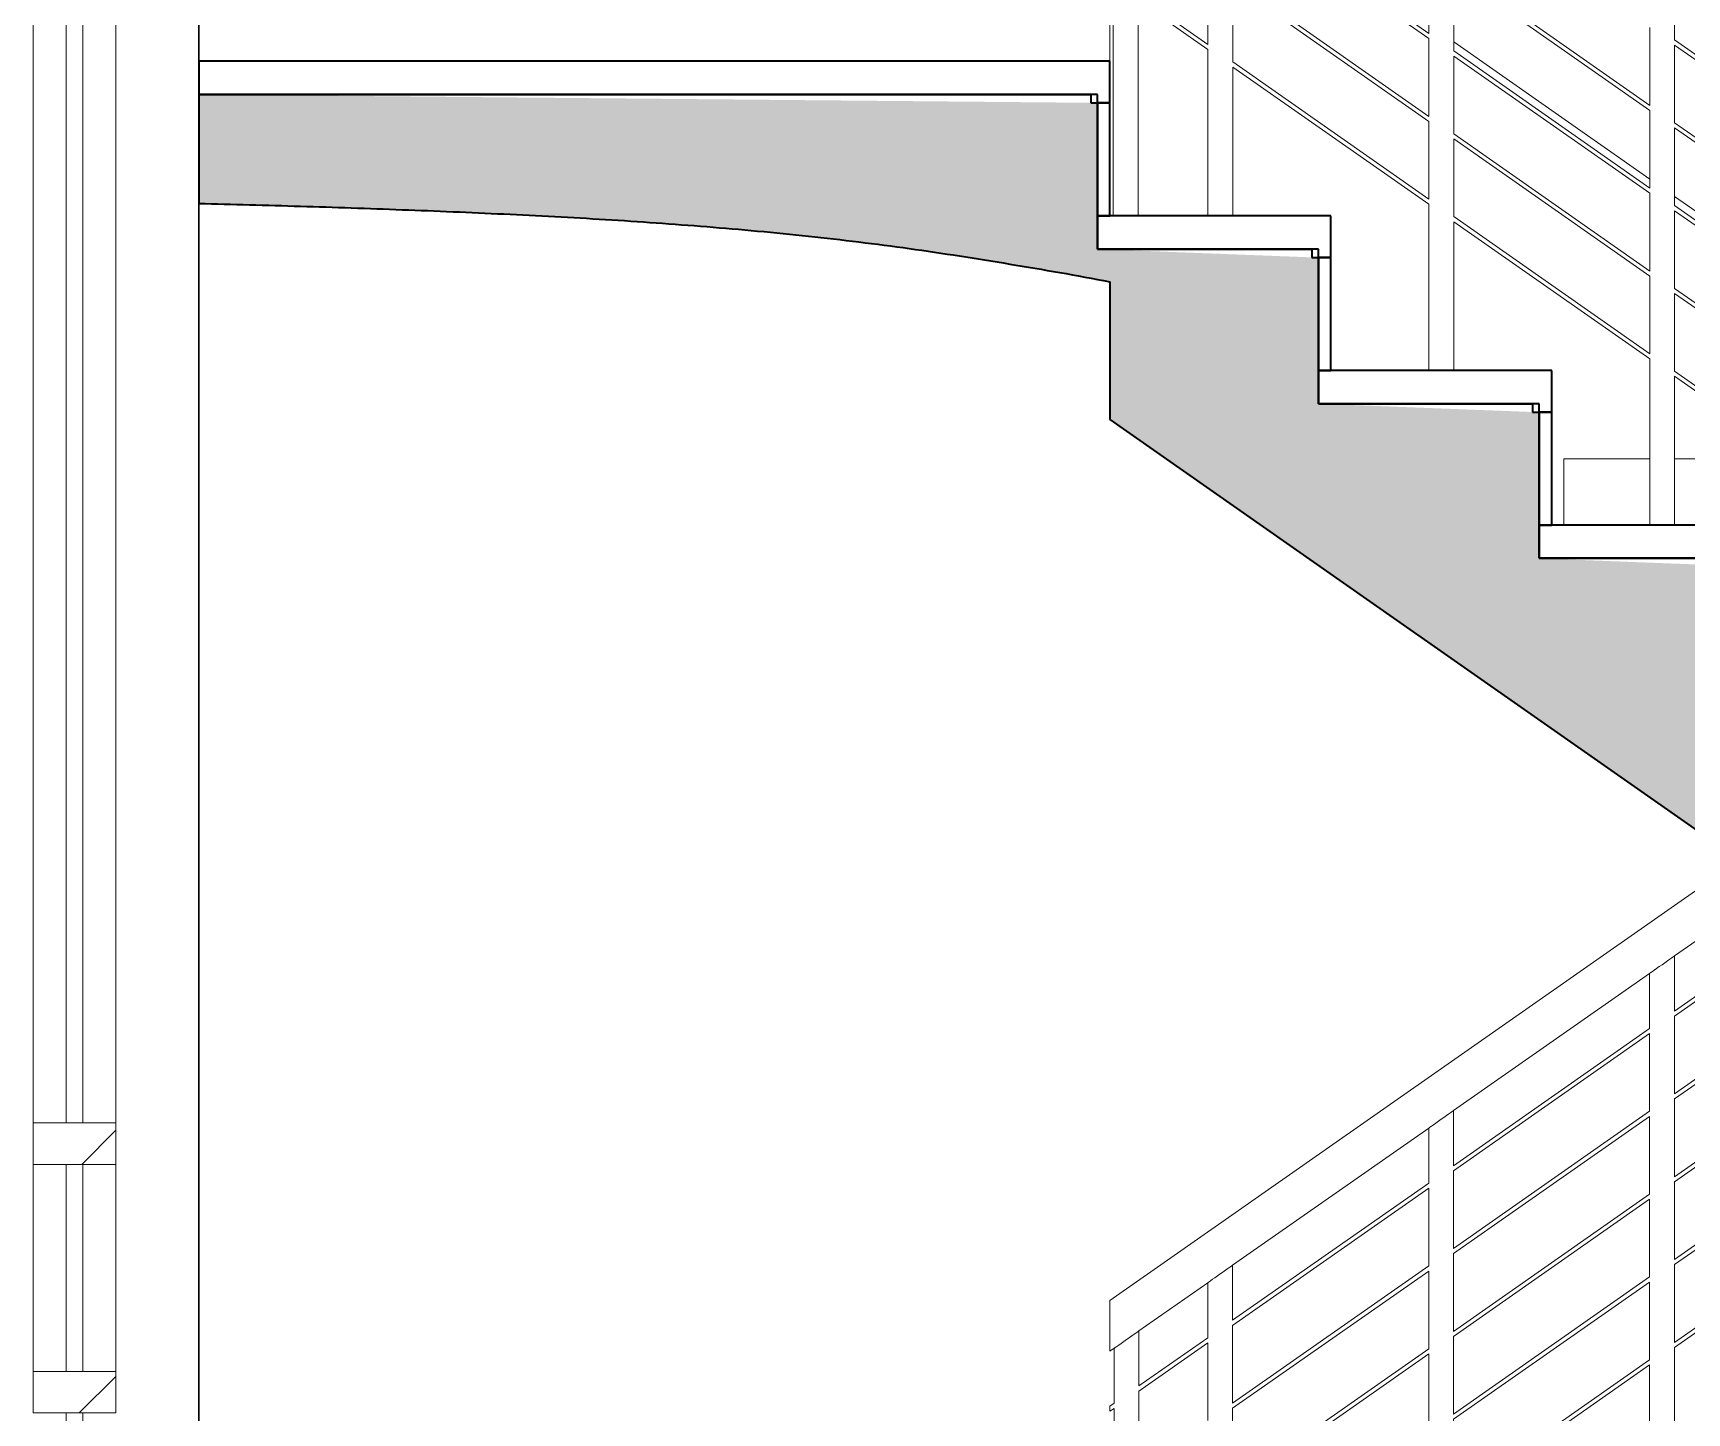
# Model space of a CAD drawing. Header units: metres. Extents: x 42 to 294, y -52 to 32.
# Drawn here: x 231.833 to 233.829, y 5.409 to 7.075 of the extents above; entities that cross this region are included whole.
import ezdxf

# ---------------------------------------------------------------- set-up
doc = ezdxf.new("R2010")
doc.units = ezdxf.units.M
doc.header["$LTSCALE"] = 0.15
for name, color, linetype, lineweight in [('A-FLORHRM', 1, 'Continuous', 9), ('A-FLORSTM', 2, 'Continuous', 9), ('A-WALL', 2, 'Continuous', 30), ('A-WALLCWM', 6, 'Continuous', 9)]:
    doc.layers.add(name, color=color, linetype=linetype, lineweight=lineweight)
doc.layers.add('MUROS', color=11, linetype='Continuous')

# ---------------------------------------------------------------- blocks, each defined once
blk = doc.blocks.new('Escalera - Escaleras-80-Sección  1')
at = {"layer": 'A-FLORSTM'}
for p, q in [((-0.6807, 7.6036), (-0.6807, 7.5067)), ((-0.0289, 7.3646), (-0.2656, 7.5303)), ((0.1872, 7.2133), (0.0011, 7.3436)), ((-0.0289, 7.0267), (-0.1325, 7.0267)), ((-0.1325, 7.0267), (-0.1325, 6.9467)), ((0.1342, 7.0267), (0.0011, 7.0267))]:
    blk.add_line(p, q, dxfattribs=at)
at = {"layer": 'A-FLORSTM', "lineweight": 35}
for p, q in [((-0.6807, 7.5067), (-1.7807, 7.5067)), ((-1.7807, 7.5067), (-1.7807, 7.4667)), ((-0.6807, 7.4567), (-0.6807, 7.5067)), ((-1.7807, 7.4667), (-0.7037, 7.4667)), ((-0.6957, 7.4667), (-1.7807, 7.4667)), ((-1.7807, 7.4667), (-1.7807, 7.3351)), ((-0.7037, 7.4667), (-0.7037, 7.4567)), ((-0.7037, 7.4567), (-0.6807, 7.4567)), ((-0.6957, 7.28), (-0.6957, 7.4667)), ((-0.6807, 7.4567), (-0.6957, 7.4567)), ((-0.6957, 7.4567), (-0.6957, 7.32)), ((-0.6807, 7.32), (-0.6807, 7.4567)), ((-0.414, 7.32), (-0.6957, 7.32)), ((-0.6957, 7.32), (-0.6957, 7.28)), ((-0.6957, 7.32), (-0.6807, 7.32)), ((-0.414, 7.27), (-0.414, 7.32)), ((-0.6957, 7.28), (-0.437, 7.28)), ((-0.429, 7.28), (-0.6957, 7.28)), ((-0.437, 7.28), (-0.437, 7.27)), ((-0.437, 7.27), (-0.414, 7.27)), ((-0.429, 7.0933), (-0.429, 7.28)), ((-0.414, 7.27), (-0.429, 7.27)), ((-0.429, 7.27), (-0.429, 7.1333)), ((-0.414, 7.1333), (-0.414, 7.27)), ((-0.6807, 7.2406), (-0.6807, 7.0742)), ((-0.1473, 7.1333), (-0.429, 7.1333)), ((-0.429, 7.1333), (-0.429, 7.0933)), ((-0.429, 7.1333), (-0.414, 7.1333)), ((-0.1473, 7.0833), (-0.1473, 7.1333)), ((-0.429, 7.0933), (-0.1703, 7.0933)), ((-0.1623, 7.0933), (-0.429, 7.0933)), ((-0.1703, 7.0933), (-0.1703, 7.0833)), ((-0.1623, 6.9067), (-0.1623, 7.0933)), ((-0.6807, 7.0742), (0.5682, 6.2)), ((-0.1703, 7.0833), (-0.1473, 7.0833)), ((-0.1473, 7.0833), (-0.1623, 7.0833)), ((-0.1623, 7.0833), (-0.1623, 6.9467)), ((-0.1473, 6.9467), (-0.1473, 7.0833)), ((0.1194, 6.9467), (-0.1623, 6.9467)), ((-0.1623, 6.9467), (-0.1623, 6.9067)), ((-0.1623, 6.9467), (-0.1473, 6.9467)), ((-0.1623, 6.9067), (0.0964, 6.9067)), ((0.1044, 6.9067), (-0.1623, 6.9067))]:
    blk.add_line(p, q, dxfattribs=at)
at = {"layer": 'A-FLORSTM', "lineweight": 35, "start_tangent": (0.999709, -0.024128), "end_tangent": (0.98273, -0.185045)}
blk.add_spline([(-1.7807, 7.3351), (-1.6578, 7.3318), (-1.5351, 7.3276), (-1.4123, 7.3224), (-1.2896, 7.3158), (-1.1672, 7.3071), (-1.1059, 7.3018), (-1.0447, 7.2957), (-0.9837, 7.2887), (-0.9228, 7.2807), (-0.8016, 7.262), (-0.7411, 7.2517), (-0.6807, 7.2406)], degree=3, dxfattribs=at)
blk = doc.blocks.new('Barandilla - 30 mm-24-Sección  1')
at = {"layer": 'A-FLORHRM'}
for p, q in [((-0.0289, 10.6535), (-0.0289, 10.7199)), ((0.0011, 10.6989), (0.0011, 10.6325)), ((-0.0289, 10.5535), (-0.0289, 10.6474)), ((0.0011, 10.6264), (0.0011, 10.5325)), ((-0.0289, 10.4535), (-0.0289, 10.5474)), ((0.0011, 10.5264), (0.0011, 10.4325)), ((-0.0289, 10.3535), (-0.0289, 10.4474)), ((0.0011, 10.4264), (0.0011, 10.3325)), ((-0.0289, 10.2535), (-0.0289, 10.3474)), ((0.0011, 10.3264), (0.0011, 10.2325)), ((-0.0289, 10.1535), (-0.0289, 10.2474)), ((0.0011, 10.2264), (0.0011, 10.1325)), ((-0.0289, 10.0535), (-0.0289, 10.1474)), ((0.0011, 10.1264), (0.0011, 10.0325)), ((-0.0289, 9.9535), (-0.0289, 10.0474)), ((0.0011, 10.0264), (0.0011, 9.9325)), ((-0.0289, 9.7467), (-0.0289, 9.9474)), ((0.0011, 9.9264), (0.0011, 9.7467))]:
    blk.add_line(p, q, dxfattribs=at)
blk = doc.blocks.new('Barandilla - 30 mm-25-Sección  1')
at = {"layer": 'A-FLORHRM'}
for p, q in [((-0.2956, 10.8402), (-0.2956, 10.9066)), ((-0.2656, 10.8856), (-0.2656, 10.8192)), ((-0.2956, 10.7402), (-0.2956, 10.8341)), ((-0.2656, 10.8131), (-0.2656, 10.7192)), ((-0.2956, 10.6402), (-0.2956, 10.7341)), ((-0.2656, 10.7131), (-0.2656, 10.6192)), ((-0.2956, 10.5402), (-0.2956, 10.6341)), ((-0.2656, 10.6131), (-0.2656, 10.5192)), ((-0.2956, 10.4402), (-0.2956, 10.5341)), ((-0.2656, 10.5131), (-0.2656, 10.4192)), ((-0.2956, 10.3402), (-0.2956, 10.4341)), ((-0.2656, 10.4131), (-0.2656, 10.3192)), ((-0.2956, 10.2402), (-0.2956, 10.3341)), ((-0.2656, 10.3131), (-0.2656, 10.2192)), ((-0.2956, 10.1402), (-0.2956, 10.2341)), ((-0.2656, 10.2131), (-0.2656, 10.1192)), ((-0.2956, 9.9333), (-0.2956, 10.1341)), ((-0.2656, 10.1131), (-0.2656, 9.9333))]:
    blk.add_line(p, q, dxfattribs=at)
blk = doc.blocks.new('Barandilla - 30 mm-26-Sección  1')
at = {"layer": 'A-FLORHRM'}
for p, q in [((-0.5623, 11.0269), (-0.5623, 11.0933)), ((-0.5323, 11.0723), (-0.5323, 11.0059)), ((-0.5623, 10.9269), (-0.5623, 11.0208)), ((-0.5323, 10.9998), (-0.5323, 10.9059)), ((-0.5623, 10.8269), (-0.5623, 10.9208)), ((-0.5323, 10.8998), (-0.5323, 10.8059)), ((-0.5623, 10.7269), (-0.5623, 10.8208)), ((-0.5323, 10.7998), (-0.5323, 10.7059)), ((-0.5623, 10.6269), (-0.5623, 10.7208)), ((-0.5323, 10.6998), (-0.5323, 10.6059)), ((-0.5623, 10.5269), (-0.5623, 10.6208)), ((-0.5323, 10.5998), (-0.5323, 10.5059)), ((-0.5623, 10.4269), (-0.5623, 10.5208)), ((-0.5323, 10.4998), (-0.5323, 10.4059)), ((-0.5623, 10.3269), (-0.5623, 10.4208)), ((-0.5323, 10.3998), (-0.5323, 10.3059)), ((-0.5623, 10.12), (-0.5623, 10.3208)), ((-0.5323, 10.2998), (-0.5323, 10.12))]:
    blk.add_line(p, q, dxfattribs=at)
blk.add_lwpolyline([(-0.5623, 11.0933), (-0.5623, 11.0933), (-0.5622, 11.0933)], dxfattribs=at)
blk = doc.blocks.new('Barandilla - 30 mm-0-Sección  1')
at = {"layer": 'A-FLORHRM'}
for p, q in [((-0.6466, 11.2227), (-0.6599, 11.2227)), ((-0.6466, 11.2134), (-0.6466, 11.2227)), ((-0.6766, 10.12), (-0.6766, 11.1734)), ((-0.6466, 10.12), (-0.6466, 11.1524))]:
    blk.add_line(p, q, dxfattribs=at)
blk = doc.blocks.new('Barandilla - Barandilla-90-Sección  1')
at = {"layer": 'A-FLORHRM'}
for p, q in [((-0.2956, 7.5402), (-0.5323, 7.7059)), ((-0.5323, 7.6998), (-0.2956, 7.5341)), ((-0.0289, 7.4535), (-0.2656, 7.6192)), ((-0.2656, 7.6131), (-0.0289, 7.4474)), ((-0.2956, 7.4402), (-0.5323, 7.6059)), ((-0.5323, 7.5998), (-0.2956, 7.4341)), ((-0.5623, 7.5269), (-0.6466, 7.5859)), ((-0.6466, 7.5798), (-0.5623, 7.5208)), ((0.2378, 7.3668), (0.0011, 7.5325)), ((-0.0289, 7.3535), (-0.2656, 7.5192)), ((-0.2656, 7.5131), (-0.0289, 7.3474)), ((0.0011, 7.5264), (0.2378, 7.3607)), ((-0.2956, 7.3402), (-0.5323, 7.5059)), ((-0.5323, 7.4998), (-0.2956, 7.3341)), ((0.2378, 7.2668), (0.0011, 7.4325)), ((-0.0289, 7.2535), (-0.2656, 7.4192)), ((-0.2656, 7.4131), (-0.0289, 7.2474)), ((0.0011, 7.4264), (0.2378, 7.2607)), ((0.2378, 7.1668), (0.0011, 7.3325)), ((-0.0289, 7.1535), (-0.2656, 7.3192)), ((-0.2656, 7.3131), (-0.0289, 7.1474)), ((0.0011, 7.3264), (0.2378, 7.1607)), ((0.2378, 7.0668), (0.0011, 7.2325)), ((0.0011, 7.2264), (0.2378, 7.0607)), ((0.2378, 6.9668), (0.0011, 7.1325)), ((0.0011, 7.1264), (0.2378, 6.9607))]:
    blk.add_line(p, q, dxfattribs=at)
for name in ['Barandilla - 30 mm-0-Sección  1', 'Barandilla - 30 mm-26-Sección  1', 'Barandilla - 30 mm-25-Sección  1', 'Barandilla - 30 mm-24-Sección  1']:
    blk.add_blockref(name, (0, -2.8), dxfattribs=at)
blk = doc.blocks.new('Barandilla - 30 mm-3-Sección  1')
at = {"layer": 'A-FLORHRM'}
for p, q in [((-0.5325, 11.6533), (-0.5325, 11.5868)), ((-0.5625, 11.5658), (-0.5625, 11.6323)), ((-0.5325, 11.5807), (-0.5325, 11.4868)), ((-0.5625, 11.4658), (-0.5625, 11.5597)), ((-0.5325, 11.4807), (-0.5325, 11.3868)), ((-0.5625, 11.3658), (-0.5625, 11.4597)), ((-0.5325, 11.3807), (-0.5325, 11.2868)), ((-0.5625, 11.2658), (-0.5625, 11.3597)), ((-0.5325, 11.2807), (-0.5325, 11.1868)), ((-0.5625, 11.1658), (-0.5625, 11.2597)), ((-0.5325, 11.1807), (-0.5325, 11.1335)), ((-0.5625, 11.1545), (-0.5625, 11.1597)), ((-0.5625, 11.0658), (-0.5625, 11.0935)), ((-0.5625, 11.027), (-0.5625, 11.0597)), ((-0.5625, 10.9658), (-0.5625, 11.0209)), ((-0.5625, 10.927), (-0.5625, 10.9597)), ((-0.5625, 10.8658), (-0.5625, 10.9209)), ((-0.5625, 10.827), (-0.5625, 10.8597)), ((-0.5625, 10.727), (-0.5625, 10.8209)), ((-0.5625, 10.68), (-0.5625, 10.7209))]:
    blk.add_line(p, q, dxfattribs=at)
for points in [[(-0.5625, 11.6323), (-0.5621, 11.6326), (-0.561, 11.6333), (-0.5592, 11.6346), (-0.5569, 11.6363), (-0.554, 11.6382), (-0.5508, 11.6405), (-0.5475, 11.6428)], [(-0.5475, 11.6428), (-0.5442, 11.6451), (-0.541, 11.6474), (-0.5382, 11.6494), (-0.5358, 11.651), (-0.534, 11.6523), (-0.5329, 11.653), (-0.5325, 11.6533)]]:
    blk.add_lwpolyline(points, dxfattribs=at)
blk = doc.blocks.new('Barandilla - 30 mm-4-Sección  1')
at = {"layer": 'A-FLORHRM'}
for p, q in [((-0.2658, 11.84), (-0.2658, 11.7734)), ((-0.2958, 11.7524), (-0.2958, 11.819)), ((-0.2658, 11.7673), (-0.2658, 11.6734)), ((-0.2958, 11.6524), (-0.2958, 11.7463)), ((-0.2658, 11.6673), (-0.2658, 11.5734)), ((-0.2958, 11.5524), (-0.2958, 11.6463)), ((-0.2658, 11.5673), (-0.2658, 11.4734)), ((-0.2958, 11.4524), (-0.2958, 11.5463)), ((-0.2658, 11.4673), (-0.2658, 11.3734)), ((-0.2958, 11.3524), (-0.2958, 11.4463)), ((-0.2658, 11.3673), (-0.2658, 11.2734)), ((-0.2958, 11.2524), (-0.2958, 11.3463)), ((-0.2658, 11.2673), (-0.2658, 11.1734)), ((-0.2958, 11.1524), (-0.2958, 11.2463)), ((-0.2658, 11.1673), (-0.2658, 11.0734)), ((-0.2958, 11.0524), (-0.2958, 11.1463)), ((-0.2658, 11.0673), (-0.2658, 10.9468)), ((-0.2958, 10.9678), (-0.2958, 11.0463)), ((-0.2958, 10.8667), (-0.2958, 10.9068))]:
    blk.add_line(p, q, dxfattribs=at)
for points in [[(-0.2808, 11.8295), (-0.2775, 11.8318), (-0.2743, 11.834), (-0.2715, 11.836), (-0.2691, 11.8377), (-0.2673, 11.8389), (-0.2662, 11.8397), (-0.2658, 11.84)], [(-0.2958, 11.819), (-0.2954, 11.8192), (-0.2943, 11.82), (-0.2925, 11.8213), (-0.2902, 11.8229), (-0.2873, 11.8249), (-0.2841, 11.8271), (-0.2808, 11.8295)]]:
    blk.add_lwpolyline(points, dxfattribs=at)
blk = doc.blocks.new('Barandilla - 30 mm-5-Sección  1')
at = {"layer": 'A-FLORHRM'}
for p, q in [((0.0009, 12.0266), (0.0009, 11.9601)), ((-0.0291, 11.9391), (-0.0291, 12.0056)), ((0.0009, 11.954), (0.0009, 11.8601)), ((-0.0291, 11.8391), (-0.0291, 11.933)), ((0.0009, 11.854), (0.0009, 11.7601)), ((-0.0291, 11.7391), (-0.0291, 11.833)), ((0.0009, 11.754), (0.0009, 11.6601)), ((-0.0291, 11.6391), (-0.0291, 11.733)), ((0.0009, 11.654), (0.0009, 11.5601)), ((-0.0291, 11.5391), (-0.0291, 11.633)), ((0.0009, 11.554), (0.0009, 11.4601)), ((-0.0291, 11.4391), (-0.0291, 11.533)), ((0.0009, 11.454), (0.0009, 11.3601)), ((-0.0291, 11.3391), (-0.0291, 11.433)), ((0.0009, 11.354), (0.0009, 11.2601)), ((-0.0291, 11.2391), (-0.0291, 11.333)), ((0.0009, 11.254), (0.0009, 11.0533)), ((-0.0291, 11.0533), (-0.0291, 11.233))]:
    blk.add_line(p, q, dxfattribs=at)
for points in [[(-0.0141, 12.0161), (-0.0108, 12.0185), (-0.0076, 12.0207), (-0.0048, 12.0227), (-0.0024, 12.0243), (-0.0006, 12.0256), (0.0005, 12.0264), (0.0009, 12.0266)], [(-0.0291, 12.0056), (-0.0287, 12.0059), (-0.0276, 12.0067), (-0.0258, 12.0079), (-0.0235, 12.0096), (-0.0206, 12.0116), (-0.0174, 12.0138), (-0.0141, 12.0161)]]:
    blk.add_lwpolyline(points, dxfattribs=at)
blk = doc.blocks.new('Barandilla - 30 mm-9-Sección  1')
at = {"layer": 'A-FLORHRM'}
for p, q in [((-0.6457, 11.574), (-0.6457, 11.5076)), ((-0.6757, 11.4866), (-0.6757, 11.553)), ((-0.6457, 11.5014), (-0.6457, 11.4076)), ((-0.6757, 11.3866), (-0.6757, 11.4804)), ((-0.6457, 11.4014), (-0.6457, 11.3076)), ((-0.6757, 11.2866), (-0.6757, 11.3804)), ((-0.6457, 11.3014), (-0.6457, 11.2127)), ((-0.6757, 11.2337), (-0.6757, 11.2804)), ((-0.6457, 11.1517), (-0.6457, 11.1076)), ((-0.6457, 11.1014), (-0.6457, 11.0852)), ((-0.6457, 11.0791), (-0.6457, 11.0076)), ((-0.6457, 11.0014), (-0.6457, 10.9852)), ((-0.6457, 10.9791), (-0.6457, 10.9076)), ((-0.6457, 10.9014), (-0.6457, 10.8852)), ((-0.6457, 10.8791), (-0.6457, 10.8076)), ((-0.6457, 10.8014), (-0.6457, 10.7852)), ((-0.6457, 10.7791), (-0.6457, 10.6852))]:
    blk.add_line(p, q, dxfattribs=at)
for points in [[(-0.6757, 11.553), (-0.6753, 11.5532), (-0.6742, 11.554), (-0.6724, 11.5553), (-0.67, 11.5569), (-0.6672, 11.5589), (-0.664, 11.5611), (-0.6607, 11.5635)], [(-0.6607, 11.5635), (-0.6573, 11.5658), (-0.6541, 11.568), (-0.6513, 11.57), (-0.6489, 11.5717), (-0.6471, 11.5729), (-0.646, 11.5737), (-0.6457, 11.574)]]:
    blk.add_lwpolyline(points, dxfattribs=at)
blk = doc.blocks.new('Barandilla - Barandilla-77-Sección  1')
at = {"layer": 'A-FLORHRM'}
for p, q in [((0.0791, 6.5424), (-0.6807, 6.0105)), ((0.0009, 6.4266), (0.1227, 6.5118)), ((0.1702, 6.4786), (0.0009, 6.3601)), ((0.0009, 6.354), (0.1745, 6.4756)), ((0.2376, 6.4258), (0.0009, 6.2601)), ((0.0009, 6.254), (0.2376, 6.4197)), ((-0.2658, 6.2399), (-0.0291, 6.4056)), ((-0.0291, 6.3391), (-0.2658, 6.1734)), ((-0.2658, 6.1673), (-0.0291, 6.333)), ((0.2376, 6.3258), (0.0009, 6.1601)), ((0.0009, 6.154), (0.2376, 6.3197)), ((-0.0291, 6.2391), (-0.2658, 6.0734)), ((-0.2658, 6.0673), (-0.0291, 6.233)), ((-0.5325, 6.0532), (-0.2958, 6.2189)), ((0.2376, 6.2258), (0.0009, 6.0601)), ((0.0009, 6.054), (0.2376, 6.2197)), ((-0.2958, 6.1524), (-0.5325, 5.9868)), ((-0.5325, 5.9807), (-0.2958, 6.1463)), ((-0.0291, 6.1391), (-0.2658, 5.9734)), ((-0.2658, 5.9673), (-0.0291, 6.133)), ((0.2376, 6.1258), (0.0009, 5.9601)), ((0.0009, 5.954), (0.2376, 6.1197)), ((-0.2958, 6.0524), (-0.5325, 5.8868)), ((-0.6458, 5.9739), (-0.5625, 6.0322)), ((-0.5325, 5.8807), (-0.2958, 6.0463)), ((-0.0291, 6.0391), (-0.2658, 5.8734)), ((-0.2658, 5.8673), (-0.0291, 6.033)), ((-0.6537, 5.9684), (-0.6507, 5.9704)), ((-0.6507, 5.9704), (-0.6483, 5.9721)), ((-0.6483, 5.9721), (-0.6466, 5.9733)), ((-0.6466, 5.9733), (-0.6458, 5.9739)), ((-0.6807, 5.9495), (-0.6757, 5.953)), ((-0.6607, 5.9635), (-0.6571, 5.966)), ((-0.6571, 5.966), (-0.6537, 5.9684)), ((-0.5625, 5.9658), (-0.6457, 5.9076)), ((-0.6457, 5.9014), (-0.5625, 5.9597)), ((-0.2958, 5.9524), (-0.5325, 5.7868)), ((-0.5325, 5.7807), (-0.2958, 5.9463)), ((-0.0291, 5.9391), (-0.2658, 5.7734)), ((-0.2658, 5.7673), (-0.0291, 5.933)), ((-0.6757, 5.8866), (-0.6807, 5.8831)), ((-0.6807, 5.8769), (-0.6757, 5.8804))]:
    blk.add_line(p, q, dxfattribs=at)
for points in [[(-0.6807, 5.98), (-0.6807, 5.9879), (-0.6807, 5.9953), (-0.6807, 6.0016), (-0.6807, 6.0064), (-0.6807, 6.0095), (-0.6807, 6.0105)], [(-0.6807, 5.9495), (-0.6807, 5.9505), (-0.6807, 5.9536), (-0.6807, 5.9584), (-0.6807, 5.9647), (-0.6807, 5.9721), (-0.6807, 5.98)], [(-0.6807, 5.88), (-0.6807, 5.8808), (-0.6807, 5.8815), (-0.6807, 5.8822), (-0.6807, 5.8826), (-0.6807, 5.8829), (-0.6807, 5.8831)], [(-0.6807, 5.8769), (-0.6807, 5.8771), (-0.6807, 5.8774), (-0.6807, 5.8778), (-0.6807, 5.8785), (-0.6807, 5.8792), (-0.6807, 5.88)]]:
    blk.add_lwpolyline(points, dxfattribs=at)
for name in ['Barandilla - 30 mm-5-Sección  1', 'Barandilla - 30 mm-4-Sección  1', 'Barandilla - 30 mm-3-Sección  1', 'Barandilla - 30 mm-9-Sección  1']:
    blk.add_blockref(name, (0, -5.6), dxfattribs=at)
blk = doc.blocks.new('Panel de sistema - Acristalado-83-Sección  1')
at = {"layer": 'A-WALLCWM'}
for p, q in [((-1.9407, 8.675), (-1.9407, 6.225)), ((-1.9207, 6.225), (-1.9207, 8.675)), ((-1.9407, 6.225), (-1.9207, 6.225))]:
    blk.add_line(p, q, dxfattribs=at)
blk = doc.blocks.new('Panel de sistema - Acristalado-84-Sección  1')
at = {"layer": 'A-WALLCWM'}
for p, q in [((-1.9407, 6.175), (-1.9407, 5.925)), ((-1.9207, 6.175), (-1.9407, 6.175)), ((-1.9207, 5.925), (-1.9207, 6.175)), ((-1.9407, 5.925), (-1.9207, 5.925))]:
    blk.add_line(p, q, dxfattribs=at)
blk = doc.blocks.new('Panel de sistema - Acristalado-85-Sección  1')
at = {"layer": 'A-WALLCWM'}
for p, q in [((-1.9407, 5.875), (-1.9407, 3.425)), ((-1.9207, 5.875), (-1.9407, 5.875)), ((-1.9207, 3.425), (-1.9207, 5.875))]:
    blk.add_line(p, q, dxfattribs=at)
blk = doc.blocks.new('Montante rectangular - Montante rectangular - 5x10 cm Aluminio-89-Sección  1')
at = {"layer": 'A-WALLCWM'}
for p, q in [((-1.9807, 11.475), (-1.9807, 9.025)), ((-1.8807, 11.475), (-1.8807, 9.025))]:
    blk.add_line(p, q, dxfattribs=at)
blk = doc.blocks.new('Montante rectangular - Montante rectangular - 5x10 cm Aluminio-88-Sección  1')
at = {"layer": 'A-WALLCWM'}
for p, q in [((-1.9807, 17.375), (-1.9807, 17.125)), ((-1.8807, 17.375), (-1.8807, 17.125))]:
    blk.add_line(p, q, dxfattribs=at)
blk = doc.blocks.new('Montante rectangular - Montante rectangular - 5x10 cm Aluminio-96-Sección  1')
at = {"layer": 'A-WALLCWM'}
h = blk.add_hatch(dxfattribs=at)
h.set_pattern_fill('FP1_30', color=256, style=0, pattern_type=2)
h.set_pattern_definition([(45, (-1.911, 5.841), (-0.25173, 0.25173), []), (45, (-1.911, 6.222), (-0.25173, 0.25173), [])])
h.paths.add_polyline_path([(-1.9807, 5.925), (-1.9807, 5.875), (-1.8807, 5.875), (-1.8807, 5.925)], flags=0)
at = {"layer": 'A-WALLCWM', "lineweight": 13}
for p, q in [((-1.9807, 5.925), (-1.9807, 5.875)), ((-1.8807, 5.925), (-1.9807, 5.925)), ((-1.8807, 5.875), (-1.8807, 5.925)), ((-1.9807, 5.875), (-1.8807, 5.875))]:
    blk.add_line(p, q, dxfattribs=at)
blk = doc.blocks.new('Montante rectangular - Montante rectangular - 5x10 cm Aluminio-97-Sección  1')
at = {"layer": 'A-WALLCWM'}
h = blk.add_hatch(dxfattribs=at)
h.set_pattern_fill('FP1_31', color=256, style=0, pattern_type=2)
h.set_pattern_definition([(45, (-1.911, 6.138), (-0.25173, 0.25173), []), (45, (-1.911, 6.519), (-0.25173, 0.25173), [])])
h.paths.add_polyline_path([(-1.9807, 6.225), (-1.9807, 6.175), (-1.8807, 6.175), (-1.8807, 6.225)], flags=0)
at = {"layer": 'A-WALLCWM', "lineweight": 13}
for p, q in [((-1.9807, 6.225), (-1.9807, 6.175)), ((-1.8807, 6.225), (-1.9807, 6.225)), ((-1.8807, 6.175), (-1.8807, 6.225)), ((-1.9807, 6.175), (-1.8807, 6.175))]:
    blk.add_line(p, q, dxfattribs=at)

msp = doc.modelspace()

# ---------------------------------------------------------------- hatches: boundary and pattern name
at = {"layer": 'MUROS', "ltscale": 0.1}
h = msp.add_hatch(color=256, dxfattribs=at)
edge = h.paths.add_edge_path()
edge.add_line((233.6511, 6.6175), (233.6431, 6.6175))
edge.add_line((233.6431, 6.6175), (233.3844, 6.6275))
edge.add_line((233.3844, 6.6275), (233.3844, 6.6675))
edge.add_line((233.3844, 6.6675), (233.3844, 6.8042))
edge.add_line((233.3844, 6.8042), (233.3764, 6.8042))
edge.add_line((233.3764, 6.8042), (233.1177, 6.8142))
edge.add_line((233.1177, 6.8142), (233.1177, 6.8542))
edge.add_line((233.1177, 6.8542), (233.1177, 6.9908))
edge.add_line((233.1177, 6.9908), (233.1097, 6.9908))
edge.add_line((233.1097, 6.9908), (232.0327, 7.0008))
edge.add_line((232.0327, 7.0008), (232.0327, 6.8693))
edge.add_spline(control_points=[(232.0327, 6.8693), (232.0737, 6.8683), (232.1556, 6.8661), (232.2783, 6.862), (232.4011, 6.8568), (232.5238, 6.8503), (232.6259, 6.8432), (232.7075, 6.8361), (232.7687, 6.83), (232.8297, 6.823), (232.9109, 6.8125), (232.9917, 6.7997), (233.0723, 6.786), (233.1126, 6.7786), (233.1327, 6.7748)], knot_values=[0, 0, 0, 0, 0.122879, 0.245713, 0.36854, 0.491456, 0.614219, 0.675688, 0.737169, 0.798629, 0.860046, 0.982647, 1.044031, 1.105479, 1.105479, 1.105479, 1.105479], degree=3, periodic=0)
edge.add_line((233.1327, 6.7748), (233.1327, 6.6084))
edge.add_line((233.1327, 6.6084), (234.3816, 5.7342))
edge.add_line((234.3816, 5.7342), (234.7177, 5.7342))
edge.add_line((234.7177, 5.7342), (234.7177, 5.8708))
edge.add_line((234.7177, 5.8708), (234.7097, 5.8708))
edge.add_line((234.7097, 5.8708), (234.4512, 5.8808))
edge.add_line((234.4512, 5.8808), (234.4512, 5.9208))
edge.add_line((234.4512, 5.9208), (234.4512, 6.0575))
edge.add_line((234.4512, 6.0575), (234.4432, 6.0575))
edge.add_line((234.4432, 6.0575), (234.1845, 6.0675))
edge.add_line((234.1845, 6.0675), (234.1845, 6.1075))
edge.add_line((234.1845, 6.1075), (234.1845, 6.2442))
edge.add_line((234.1845, 6.2442), (234.1765, 6.2442))
edge.add_line((234.1765, 6.2442), (233.9178, 6.2542))
edge.add_line((233.9178, 6.2542), (233.9178, 6.2942))
edge.add_line((233.9178, 6.2942), (233.9178, 6.4308))
edge.add_line((233.9178, 6.4308), (233.9098, 6.4308))
edge.add_line((233.9098, 6.4308), (233.6511, 6.4408))
edge.add_line((233.6511, 6.4408), (233.6511, 6.4808))
edge.add_line((233.6511, 6.4808), (233.6511, 6.6175))

# ---------------------------------------------------------------- linework, layer by layer
at = {"layer": 'A-WALL'}
for p, q in [((232.0327, 9.6696), (232.0327, 7.0408)), ((232.0327, 6.8693), (232.0327, 4.2408))]:
    msp.add_line(p, q, dxfattribs=at)

# ---------------------------------------------------------------- block references
at = {"layer": 'A-FLORHRM'}
for name in ['Barandilla - Barandilla-90-Sección  1', 'Barandilla - Barandilla-77-Sección  1']:
    msp.add_blockref(name, (233.8134, -0.4658), dxfattribs=at)
at = {"layer": 'A-FLORSTM'}
msp.add_blockref('Escalera - Escaleras-80-Sección  1', (233.8134, -0.4658), dxfattribs=at)
at = {"layer": 'A-WALLCWM'}
for name, p in [('Montante rectangular - Montante rectangular - 5x10 cm Aluminio-89-Sección  1', (233.8134, -3.2658)), ('Panel de sistema - Acristalado-83-Sección  1', (233.8134, -0.4658)), ('Montante rectangular - Montante rectangular - 5x10 cm Aluminio-97-Sección  1', (233.8134, -0.4658)), ('Montante rectangular - Montante rectangular - 5x10 cm Aluminio-88-Sección  1', (233.8134, -11.6658)), ('Panel de sistema - Acristalado-84-Sección  1', (233.8134, -0.4658)), ('Montante rectangular - Montante rectangular - 5x10 cm Aluminio-96-Sección  1', (233.8134, -0.4658)), ('Panel de sistema - Acristalado-85-Sección  1', (233.8134, -0.4658))]:
    msp.add_blockref(name, p, dxfattribs=at)

doc.saveas('drawing.dxf')
